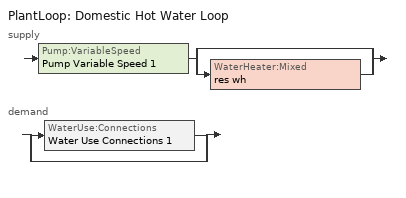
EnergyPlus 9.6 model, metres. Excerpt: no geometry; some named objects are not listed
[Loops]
PlantLoop 'Domestic Hot Water Loop'
 supply: Pump:VariableSpeed 'Pump Variable Speed 1' > split
  | bypass
  | WaterHeater:Mixed 'res wh'
 demand: split
  | WaterUse:Connections 'Water Use Connections 1'
  | bypass
[Sizing:Plant]
Domestic Hot Water Loop: Loop Type=Heating; Design Loop Exit Temperature {C}=51.6667; Loop Design Temperature Difference {deltaC}=5.55556; Sizing Option=NonCoincident; Zone Timesteps in Averaging Window=1; Coincident Sizing Factor Mode=None
[Pump:VariableSpeed]
Pump Variable Speed 1: Design Maximum Flow Rate {m3/s}=0.01; Design Pump Head {Pa}=1; Design Power Consumption {W}=0; Motor Efficiency=1; Fraction of Motor Inefficiencies to Fluid Stream=0; Coefficient 1 of the Part Load Performance Curve=0; Coefficient 2 of the Part Load Performance Curve=1; Coefficient 3 of the Part Load Performance Curve=0; Coefficient 4 of the Part Load Performance Curve=0; Design Minimum Flow Rate {m3/s}=0; Pump Control Type=Intermittent; Skin Loss Radiative Fraction=0.5; Design Power Sizing Method=PowerPerFlowPerPressure; Design Electric Power per Unit Flow Rate {W/(m3/s)}=348701.1; Design Shaft Power per Unit Flow Rate per Unit Head {W/((m3/s)-Pa)}=1.28205; Design Minimum Flow Rate Fraction=0
[WaterHeater:Mixed]
res wh: Tank Volume {m3}=0.170344; Setpoint Temperature Schedule=WH Setpoint Temp; Deadband Temperature Difference {deltaC}=2; Maximum Temperature Limit {C}=99; Heater Control Type=Cycle; Heater Maximum Capacity {W}=1318.82; Heater Minimum Capacity {W}=0; Heater Ignition Minimum Flow Rate {m3/s}=0; Heater Ignition Delay {s}=0; Heater Fuel Type=Electricity; Heater Thermal Efficiency=1; Off Cycle Parasitic Fuel Consumption Rate {W}=0; Off Cycle Parasitic Fuel Type=Electricity; Off Cycle Parasitic Heat Fraction to Tank=0; On Cycle Parasitic Fuel Consumption Rate {W}=0; On Cycle Parasitic Fuel Type=Electricity; On Cycle Parasitic Heat Fraction to Tank=0; Ambient Temperature Indicator=Zone; Ambient Temperature Zone=unfinished basement zone; Off Cycle Loss Coefficient to Ambient Temperature {W/K}=1.16351; Off Cycle Loss Fraction to Zone=1; On Cycle Loss Coefficient to Ambient Temperature {W/K}=1.16351; On Cycle Loss Fraction to Zone=1; Use Side Effectiveness=1; Source Side Effectiveness=1; Use Side Design Flow Rate {m3/s}=Autosize; Source Side Design Flow Rate {m3/s}=Autosize; Indirect Water Heating Recovery Time {hr}=1.5; Source Side Flow Control Mode=IndirectHeatPrimarySetpoint
[WaterHeater:Sizing]
res wh: Design Mode=PeakDraw; Time Storage Can Meet Peak Draw {hr}=0.538503; Time for Tank Recovery {hr}=0; Nominal Tank Volume for Autosizing Plant Connections {m3}=1
[PlantLoop]
Domestic Hot Water Loop: Fluid Type=Water; Plant Equipment Operation Scheme=Domestic Hot Water Loop Operation Schemes; Maximum Loop Temperature {C}=100; Minimum Loop Temperature {C}=0; Maximum Loop Flow Rate {m3/s}=0.01; Minimum Loop Flow Rate {m3/s}=0; Plant Loop Volume {m3}=0.003; Load Distribution Scheme=Optimal; Plant Loop Demand Calculation Scheme=SingleSetpoint
[PlantEquipmentList]
Domestic Hot Water Loop Heating Equipment List: res wh
[PlantEquipmentOperation:HeatingLoad]
Domestic Hot Water Loop Heating Operation Scheme: Load Range 1 Lower Limit {W}=0; Load Range 1 Upper Limit {W}=1000000000; Range 1 Equipment List=Domestic Hot Water Loop Heating Equipment List
[PlantEquipmentOperationSchemes]
Domestic Hot Water Loop Operation Schemes: Control Scheme 1=Domestic Hot Water Loop Heating Operation Scheme; Control Scheme 1 Schedule=Always On Discrete
[EnergyManagementSystem:Sensor]
Name | Output:Variable or Output:Meter Index Key | Output:Variable or Output:Meter
res_shower_tout | res wh | Water Heater Use Side Outlet Temperature
res_shower_vol | res shower | Water Use Equipment Hot Water Volume
[SetpointManager:Scheduled]
Setpoint Manager Scheduled 1: Control Variable=Temperature; Schedule=dhw temp
[WaterUse:Equipment] Zone=living zone
Name | Peak Flow Rate {m3/s} | Flow Rate Fraction Schedule | Target Temperature Schedule
res shower | 4.31836e-05 | showers | fixtures temperature schedule
res sink | 2.96425e-05 | sinks | fixtures temperature schedule
res bath | 0.000140562 | baths | fixtures temperature schedule
res shower dist | 0 | showers | fixtures temperature schedule
res sink dist | 0 | sinks | fixtures temperature schedule
res bath dist | 0 | baths | fixtures temperature schedule
res cw | 1.48503e-05 | clothes_washer | res cw temperature schedule
[WaterUse:Connections]
Water Use Connections 1: Drain Water Heat Exchanger Type=None; Drain Water Heat Exchanger Destination=Plant; Water Use Equipment 1=res shower; Water Use Equipment 2=res sink; Water Use Equipment 3=res bath; Water Use Equipment 4=res shower dist; Water Use Equipment 5=res sink dist; Water Use Equipment 6=res bath dist; Water Use Equipment 7=res cw
[Schedule:Constant]
Name | Hourly Value
Always On Discrete | 1
dhw temp; WH Setpoint Temp | 51.6667
fixtures temperature schedule | 43.3333
res cw temperature schedule | 52.666
[Schedule:File] File=C:\Users\chmat\Desktop\THESIS\Final Building Models\CSV\bldg0007447.csv; Rows to Skip at Top=1; Number of Hours of Data=8760; Column Separator=Comma; Interpolate to Timestep=No; Minutes per Item=15
Name | Column Number
baths | 13
showers | 14
sinks | 15
clothes_washer | 9
